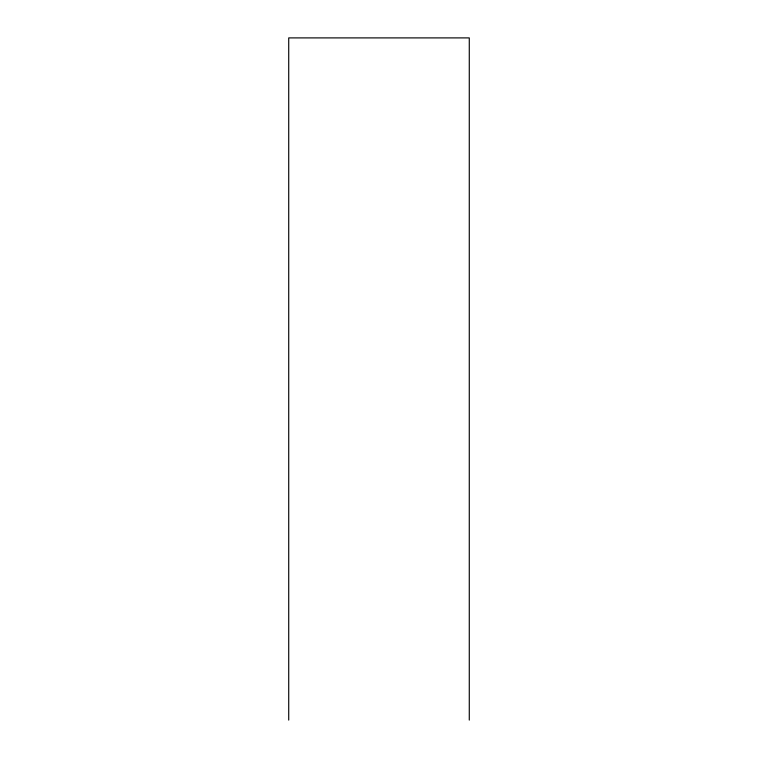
<?xml version="1.0" encoding="UTF-8"?>
<svg xmlns="http://www.w3.org/2000/svg" width="758" height="758" viewBox="0 0 758 758"><rect width="100%" height="100%" fill="white"/><g stroke="black" fill="none" stroke-linecap="round" stroke-linejoin="round"><path stroke-width="1.14" d="M469.278 720.1L469.278 37.9L288.722 37.9L288.722 720.1"/></g></svg>
